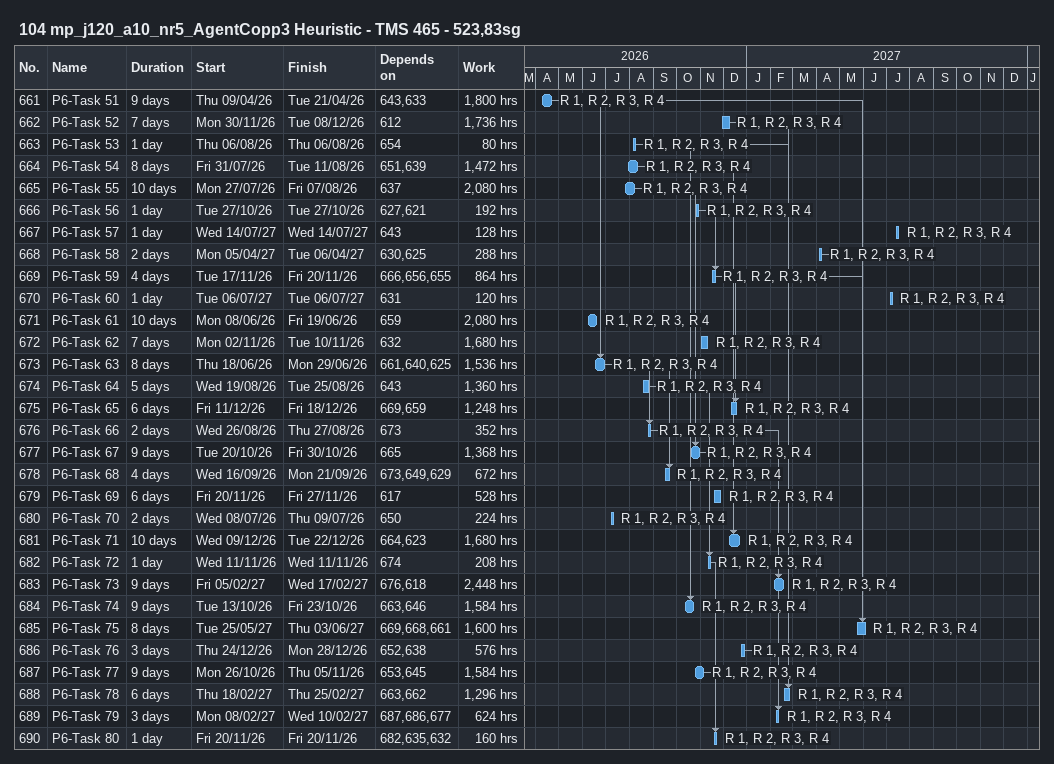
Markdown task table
104 mp_j120_a10_nr5_AgentCopp3 Heuristic - TMS 465 - 523,83sg

| ID | Task | Duration | Start | Finish | Predecessors | Resources | Work (h) |
|---|---|---|---|---|---|---|---|
| 661 | P6-Task 51 | 9d | 2026-04-09 | 2026-04-21 | 643, 633 | R 1, R 2, R 3, R 4 | 1800 |
| 662 | P6-Task 52 | 7d | 2026-11-30 | 2026-12-08 | 612 | R 1, R 2, R 3, R 4 | 1736 |
| 663 | P6-Task 53 | 1d | 2026-08-06 | 2026-08-06 | 654 | R 1, R 2, R 3, R 4 | 80 |
| 664 | P6-Task 54 | 8d | 2026-07-31 | 2026-08-11 | 651, 639 | R 1, R 2, R 3, R 4 | 1472 |
| 665 | P6-Task 55 | 10d | 2026-07-27 | 2026-08-07 | 637 | R 1, R 2, R 3, R 4 | 2080 |
| 666 | P6-Task 56 | 1d | 2026-10-27 | 2026-10-27 | 627, 621 | R 1, R 2, R 3, R 4 | 192 |
| 667 | P6-Task 57 | 1d | 2027-07-14 | 2027-07-14 | 643 | R 1, R 2, R 3, R 4 | 128 |
| 668 | P6-Task 58 | 2d | 2027-04-05 | 2027-04-06 | 630, 625 | R 1, R 2, R 3, R 4 | 288 |
| 669 | P6-Task 59 | 4d | 2026-11-17 | 2026-11-20 | 666, 656, 655 | R 1, R 2, R 3, R 4 | 864 |
| 670 | P6-Task 60 | 1d | 2027-07-06 | 2027-07-06 | 631 | R 1, R 2, R 3, R 4 | 120 |
| 671 | P6-Task 61 | 10d | 2026-06-08 | 2026-06-19 | 659 | R 1, R 2, R 3, R 4 | 2080 |
| 672 | P6-Task 62 | 7d | 2026-11-02 | 2026-11-10 | 632 | R 1, R 2, R 3, R 4 | 1680 |
| 673 | P6-Task 63 | 8d | 2026-06-18 | 2026-06-29 | 661, 640, 625 | R 1, R 2, R 3, R 4 | 1536 |
| 674 | P6-Task 64 | 5d | 2026-08-19 | 2026-08-25 | 643 | R 1, R 2, R 3, R 4 | 1360 |
| 675 | P6-Task 65 | 6d | 2026-12-11 | 2026-12-18 | 669, 659 | R 1, R 2, R 3, R 4 | 1248 |
| 676 | P6-Task 66 | 2d | 2026-08-26 | 2026-08-27 | 673 | R 1, R 2, R 3, R 4 | 352 |
| 677 | P6-Task 67 | 9d | 2026-10-20 | 2026-10-30 | 665 | R 1, R 2, R 3, R 4 | 1368 |
| 678 | P6-Task 68 | 4d | 2026-09-16 | 2026-09-21 | 673, 649, 629 | R 1, R 2, R 3, R 4 | 672 |
| 679 | P6-Task 69 | 6d | 2026-11-20 | 2026-11-27 | 617 | R 1, R 2, R 3, R 4 | 528 |
| 680 | P6-Task 70 | 2d | 2026-07-08 | 2026-07-09 | 650 | R 1, R 2, R 3, R 4 | 224 |
| 681 | P6-Task 71 | 10d | 2026-12-09 | 2026-12-22 | 664, 623 | R 1, R 2, R 3, R 4 | 1680 |
| 682 | P6-Task 72 | 1d | 2026-11-11 | 2026-11-11 | 674 | R 1, R 2, R 3, R 4 | 208 |
| 683 | P6-Task 73 | 9d | 2027-02-05 | 2027-02-17 | 676, 618 | R 1, R 2, R 3, R 4 | 2448 |
| 684 | P6-Task 74 | 9d | 2026-10-13 | 2026-10-23 | 663, 646 | R 1, R 2, R 3, R 4 | 1584 |
| 685 | P6-Task 75 | 8d | 2027-05-25 | 2027-06-03 | 669, 668, 661 | R 1, R 2, R 3, R 4 | 1600 |
| 686 | P6-Task 76 | 3d | 2026-12-24 | 2026-12-28 | 652, 638 | R 1, R 2, R 3, R 4 | 576 |
| 687 | P6-Task 77 | 9d | 2026-10-26 | 2026-11-05 | 653, 645 | R 1, R 2, R 3, R 4 | 1584 |
| 688 | P6-Task 78 | 6d | 2027-02-18 | 2027-02-25 | 663, 662 | R 1, R 2, R 3, R 4 | 1296 |
| 689 | P6-Task 79 | 3d | 2027-02-08 | 2027-02-10 | 687, 686, 677 | R 1, R 2, R 3, R 4 | 624 |
| 690 | P6-Task 80 | 1d | 2026-11-20 | 2026-11-20 | 682, 635, 632 | R 1, R 2, R 3, R 4 | 160 |
